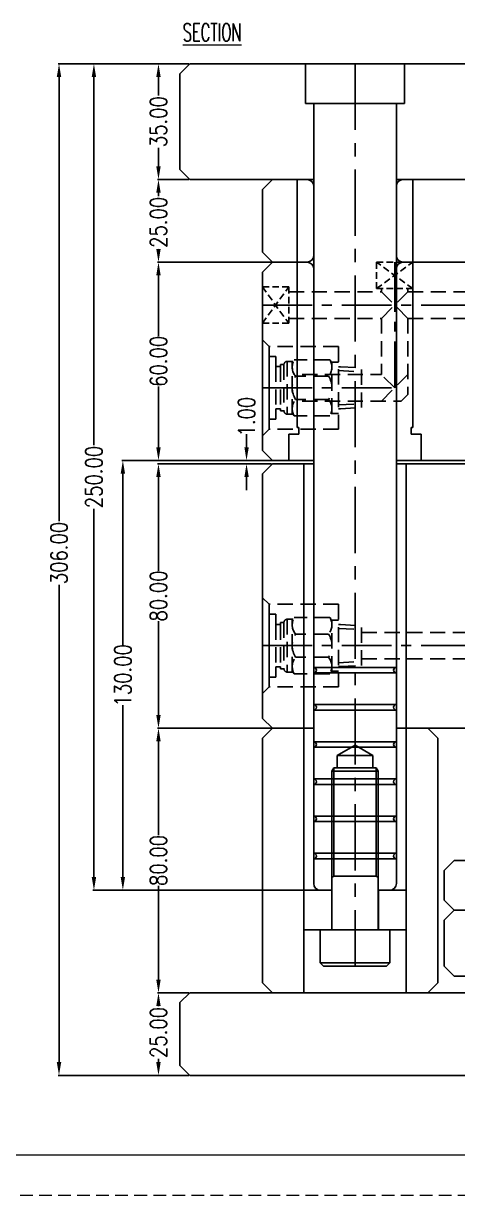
# Model space of a CAD drawing. Header units: millimetres. Extents: x 30214 to 31354, y -22640 to -21834.
# Drawn here: x 30574.5 to 30705.8, y -22640.3 to -22285.8 of the extents above; entities that cross this region are included whole.
import ezdxf

# ---------------------------------------------------------------- set-up
doc = ezdxf.new("R2010")
doc.units = ezdxf.units.MM
doc.header["$LTSCALE"] = 8
for name, pattern in [('CENTER', [2, 1.25, -0.25, 0.25, -0.25]), ('DASHED', [0.75, 0.5, -0.25]), ('HIDDEN', [0.375, 0.25, -0.125])]:
    doc.linetypes.add(name, pattern=pattern)
doc.layers.get('DEFPOINTS').update_dxf_attribs({"color": 6})
doc.layers.add('CL', color=1, linetype='Continuous')
doc.layers.add('WT', color=4, linetype='Continuous')
doc.layers.add('dim', color=3, linetype='Continuous', lineweight=15)
doc.layers.add('MBOM-ASSIS-LAYER', color=71, linetype='Continuous', lineweight=9)
doc.styles.add('ROMANC', font='RomanC.ttf', dxfattribs={"width": 0.8, "height": 7})
doc.styles.get("Standard").update_dxf_attribs({"font": 'txt.shx', "width": 0.8, "bigfont": 'chineset.shx'})
doc.dimstyles.new('ISO-25', dxfattribs={"dimtxt": 5, "dimasz": 4, "dimexe": 0.3, "dimexo": 0.3, "dimtad": 0, "dimzin": 1, "dimdsep": 46, "dimtxsty": 'Standard', "dimcen": 0, "dimclrd": 3, "dimclre": 3, "dimclrt": 3, "dimazin": 0, "dimtfac": 1, "dimtofl": 0, "dimtmove": 0, "dimatfit": 0, "dimfxl": 0, "dimarcsym": 0})

# ---------------------------------------------------------------- blocks, each defined once
blk = doc.blocks.new('*D27430')
at = {"layer": 'DEFPOINTS', "color": 0}
for p in [(30641.96, -22417.98), (30649.77, -22417.98), (30649.77, -22418.98)]:
    blk.add_point(p, dxfattribs=at)
at = {"layer": 'dim', "color": 3, "lineweight": -2}
for p, q in [((30641.96, -22413.98), (30641.96, -22409.98)), ((30649.47, -22417.98), (30641.66, -22417.98)), ((30649.47, -22418.98), (30641.66, -22418.98)), ((30641.96, -22422.98), (30641.96, -22426.98))]:
    blk.add_line(p, q, dxfattribs=at)
at = {"layer": 'dim', "color": 3}
for points in [[(30641.3, -22413.98), (30642.63, -22413.98), (30641.96, -22417.98)], [(30642.63, -22422.98), (30641.3, -22422.98), (30641.96, -22418.98)]]:
    blk.add_solid(points, dxfattribs=at)
at = {"layer": 'dim', "color": 3, "insert": (30641.96, -22404.69), "char_height": 5, "attachment_point": 5, "rotation": 90}
blk.add_mtext('1.00', dxfattribs=at)
blk = doc.blocks.new('*D27431')
at = {"layer": 'DEFPOINTS', "color": 0}
for p in [(30624.77, -22297.98), (30615.33, -22332.98), (30624.77, -22332.98)]:
    blk.add_point(p, dxfattribs=at)
at = {"layer": 'dim', "color": 3, "lineweight": -2}
for p, q in [((30624.47, -22297.98), (30615.03, -22297.98)), ((30615.33, -22301.98), (30615.33, -22307.52)), ((30615.33, -22328.98), (30615.33, -22323.44)), ((30624.47, -22332.98), (30615.03, -22332.98))]:
    blk.add_line(p, q, dxfattribs=at)
at = {"layer": 'dim', "color": 3}
for points in [[(30615.99, -22301.98), (30614.66, -22301.98), (30615.33, -22297.98)], [(30614.66, -22328.98), (30615.99, -22328.98), (30615.33, -22332.98)]]:
    blk.add_solid(points, dxfattribs=at)
at = {"layer": 'dim', "color": 3, "insert": (30615.33, -22315.48), "char_height": 5, "attachment_point": 5, "rotation": 90}
blk.add_mtext('35.00', dxfattribs=at)
blk = doc.blocks.new('*D27432')
at = {"layer": 'DEFPOINTS', "color": 0}
for p in [(30624.77, -22332.98), (30615.33, -22357.98), (30649.77, -22357.98)]:
    blk.add_point(p, dxfattribs=at)
at = {"layer": 'dim', "color": 3, "lineweight": -2}
for p, q in [((30624.47, -22332.98), (30615.03, -22332.98)), ((30615.33, -22336.98), (30615.33, -22337.98)), ((30615.33, -22353.98), (30615.33, -22353.9)), ((30649.47, -22357.98), (30615.03, -22357.98))]:
    blk.add_line(p, q, dxfattribs=at)
at = {"layer": 'dim', "color": 3}
for points in [[(30615.99, -22336.98), (30614.66, -22336.98), (30615.33, -22332.98)], [(30614.66, -22353.98), (30615.99, -22353.98), (30615.33, -22357.98)]]:
    blk.add_solid(points, dxfattribs=at)
at = {"layer": 'dim', "color": 3, "insert": (30615.33, -22345.94), "char_height": 5, "attachment_point": 5, "rotation": 90}
blk.add_mtext('25.00', dxfattribs=at)
blk = doc.blocks.new('*D27433')
at = {"layer": 'DEFPOINTS', "color": 0}
for p in [(30649.77, -22357.98), (30615.33, -22417.98), (30649.77, -22417.98)]:
    blk.add_point(p, dxfattribs=at)
at = {"layer": 'dim', "color": 3, "lineweight": -2}
for p, q in [((30649.47, -22357.98), (30615.03, -22357.98)), ((30615.33, -22361.98), (30615.33, -22380.35)), ((30615.33, -22413.98), (30615.33, -22395.6)), ((30649.47, -22417.98), (30615.03, -22417.98))]:
    blk.add_line(p, q, dxfattribs=at)
at = {"layer": 'dim', "color": 3}
for points in [[(30615.99, -22361.98), (30614.66, -22361.98), (30615.33, -22357.98)], [(30614.66, -22413.98), (30615.99, -22413.98), (30615.33, -22417.98)]]:
    blk.add_solid(points, dxfattribs=at)
at = {"layer": 'dim', "color": 3, "insert": (30615.33, -22387.98), "char_height": 5, "attachment_point": 5, "rotation": 90}
blk.add_mtext('60.00', dxfattribs=at)
blk = doc.blocks.new('*D27434')
at = {"layer": 'DEFPOINTS', "color": 0}
for p in [(30649.77, -22418.98), (30615.33, -22498.98), (30649.77, -22498.98)]:
    blk.add_point(p, dxfattribs=at)
at = {"layer": 'dim', "color": 3, "lineweight": -2}
for p, q in [((30649.47, -22418.98), (30615.03, -22418.98)), ((30615.33, -22422.98), (30615.33, -22451.35)), ((30615.33, -22494.98), (30615.33, -22466.6)), ((30649.47, -22498.98), (30615.03, -22498.98))]:
    blk.add_line(p, q, dxfattribs=at)
at = {"layer": 'dim', "color": 3}
for points in [[(30615.99, -22422.98), (30614.66, -22422.98), (30615.33, -22418.98)], [(30614.66, -22494.98), (30615.99, -22494.98), (30615.33, -22498.98)]]:
    blk.add_solid(points, dxfattribs=at)
at = {"layer": 'dim', "color": 3, "insert": (30615.33, -22458.98), "char_height": 5, "attachment_point": 5, "rotation": 90}
blk.add_mtext('80.00', dxfattribs=at)
blk = doc.blocks.new('*D27435')
at = {"layer": 'DEFPOINTS', "color": 0}
for p in [(30615.33, -22498.98), (30649.77, -22498.98), (30624.77, -22578.98)]:
    blk.add_point(p, dxfattribs=at)
at = {"layer": 'dim', "color": 3, "lineweight": -2}
for p, q in [((30649.47, -22498.98), (30615.03, -22498.98)), ((30615.33, -22502.98), (30615.33, -22531.35)), ((30615.33, -22574.98), (30615.33, -22546.6)), ((30624.47, -22578.98), (30615.03, -22578.98))]:
    blk.add_line(p, q, dxfattribs=at)
at = {"layer": 'dim', "color": 3}
for points in [[(30615.99, -22502.98), (30614.66, -22502.98), (30615.33, -22498.98)], [(30614.66, -22574.98), (30615.99, -22574.98), (30615.33, -22578.98)]]:
    blk.add_solid(points, dxfattribs=at)
at = {"layer": 'dim', "color": 3, "insert": (30615.33, -22538.98), "char_height": 5, "attachment_point": 5, "rotation": 90}
blk.add_mtext('80.00', dxfattribs=at)
blk = doc.blocks.new('*D27436')
at = {"layer": 'DEFPOINTS', "color": 0}
for p in [(30615.33, -22578.98), (30624.77, -22578.98), (30624.77, -22603.98)]:
    blk.add_point(p, dxfattribs=at)
at = {"layer": 'dim', "color": 3, "lineweight": -2}
for p, q in [((30624.47, -22578.98), (30615.03, -22578.98)), ((30615.33, -22582.98), (30615.33, -22583.06)), ((30615.33, -22599.98), (30615.33, -22598.98)), ((30624.47, -22603.98), (30615.03, -22603.98))]:
    blk.add_line(p, q, dxfattribs=at)
at = {"layer": 'dim', "color": 3}
for points in [[(30615.99, -22582.98), (30614.66, -22582.98), (30615.33, -22578.98)], [(30614.66, -22599.98), (30615.99, -22599.98), (30615.33, -22603.98)]]:
    blk.add_solid(points, dxfattribs=at)
at = {"layer": 'dim', "color": 3, "insert": (30615.33, -22591.02), "char_height": 5, "attachment_point": 5, "rotation": 90}
blk.add_mtext('25.00', dxfattribs=at)
blk = doc.blocks.new('*D27437')
at = {"layer": 'DEFPOINTS', "color": 0}
for p in [(30585.25, -22297.98), (30624.77, -22297.98), (30624.77, -22603.98)]:
    blk.add_point(p, dxfattribs=at)
at = {"layer": 'dim', "color": 3, "lineweight": -2}
for p, q in [((30624.47, -22297.98), (30584.95, -22297.98)), ((30585.25, -22301.98), (30585.25, -22436.35)), ((30585.25, -22599.98), (30585.25, -22455.6)), ((30624.47, -22603.98), (30584.95, -22603.98))]:
    blk.add_line(p, q, dxfattribs=at)
at = {"layer": 'dim', "color": 3}
for points in [[(30585.92, -22301.98), (30584.58, -22301.98), (30585.25, -22297.98)], [(30584.58, -22599.98), (30585.92, -22599.98), (30585.25, -22603.98)]]:
    blk.add_solid(points, dxfattribs=at)
at = {"layer": 'dim', "color": 3, "insert": (30585.25, -22445.98), "char_height": 5, "attachment_point": 5, "rotation": 90}
blk.add_mtext('306.00', dxfattribs=at)
blk = doc.blocks.new('*D27456')
at = {"layer": 'DEFPOINTS', "color": 0}
for p in [(30604.56, -22417.98), (30662.27, -22417.98), (30659.27, -22547.98)]:
    blk.add_point(p, dxfattribs=at)
at = {"layer": 'dim', "color": 3, "lineweight": -2}
for p, q in [((30661.97, -22417.98), (30604.26, -22417.98)), ((30604.56, -22421.98), (30604.56, -22474.02)), ((30604.56, -22543.98), (30604.56, -22491.94)), ((30658.97, -22547.98), (30604.26, -22547.98))]:
    blk.add_line(p, q, dxfattribs=at)
at = {"layer": 'dim', "color": 3}
for points in [[(30605.22, -22421.98), (30603.89, -22421.98), (30604.56, -22417.98)], [(30603.89, -22543.98), (30605.22, -22543.98), (30604.56, -22547.98)]]:
    blk.add_solid(points, dxfattribs=at)
at = {"layer": 'dim', "color": 3, "insert": (30604.56, -22482.98), "char_height": 5, "attachment_point": 5, "rotation": 90}
blk.add_mtext('130.00', dxfattribs=at)
blk = doc.blocks.new('*D27457')
at = {"layer": 'DEFPOINTS', "color": 0}
for p in [(30624.77, -22297.98), (30595.81, -22547.98), (30659.27, -22547.98)]:
    blk.add_point(p, dxfattribs=at)
at = {"layer": 'dim', "color": 3, "lineweight": -2}
for p, q in [((30624.47, -22297.98), (30595.51, -22297.98)), ((30595.81, -22301.98), (30595.81, -22413.35)), ((30595.81, -22543.98), (30595.81, -22432.6)), ((30658.97, -22547.98), (30595.51, -22547.98))]:
    blk.add_line(p, q, dxfattribs=at)
at = {"layer": 'dim', "color": 3}
for points in [[(30596.48, -22301.98), (30595.14, -22301.98), (30595.81, -22297.98)], [(30595.14, -22543.98), (30596.48, -22543.98), (30595.81, -22547.98)]]:
    blk.add_solid(points, dxfattribs=at)
at = {"layer": 'dim', "color": 3, "insert": (30595.81, -22422.98), "char_height": 5, "attachment_point": 5, "rotation": 90}
blk.add_mtext('250.00', dxfattribs=at)
blk = doc.blocks.new('20100617.142056')
at = {"layer": 'MBOM-ASSIS-LAYER'}
blk.add_line((-12.7, 12.7), (-1176.3, 12.7), dxfattribs=at)
at = {"layer": 'MBOM-ASSIS-LAYER', "linetype": 'DASHED'}
blk.add_line((0, 0), (-1189, 0), dxfattribs=at)
blk = doc.blocks.new('20160903.151524')
at = {"layer": 'WT', "color": 125, "linetype": 'HIDDEN', "ltscale": 2.3}
for p, q in [((-6.35, 23.56), (-6.01, 30)), ((-6.01, 30), (6.01, 30)), ((-5.19, 23), (-4.82, 30)), ((5.19, 23), (4.82, 30)), ((6.35, 23.56), (6.01, 30)), ((12.5, 23), (-12.5, 23)), ((-12.5, 23), (-12.5, 2)), ((-7.75, 23), (-7.75, 20.77)), ((-6.35, 23.56), (-6.35, 23)), ((6.35, 23.56), (6.35, 23)), ((7.75, 23), (7.75, 20.77)), ((12.5, 23), (12.5, 2)), ((-8.5, 20.43), (-8.5, 9.57)), ((-7.75, 21), (7.75, 21)), ((-3.5, 20.01), (-3.5, 9.99)), ((3.5, 20.01), (3.5, 9.99)), ((8.5, 20.43), (8.5, 9.57)), ((-8, 9.33), (-8, 7.51)), ((-8, 9), (8, 9)), ((8, 7.51), (-8, 7.51)), ((8, 9.33), (8, 7.51)), ((-9.5, 4.01), (-9.5, 2)), ((-6.4, 4.01), (-9.5, 4.01)), ((7, 6.51), (-7, 6.51)), ((-7, 6.51), (-7, 5.51)), ((-6.4, 5.51), (-7, 5.51)), ((-6.4, 5.51), (-7, 5.51)), ((6.4, 5.51), (-6.4, 5.51)), ((-6.4, 5.51), (-6.4, 4.01)), ((6.4, 4.01), (-6.4, 4.01)), ((6.4, 5.51), (6.4, 4.01)), ((6.4, 5.51), (7, 5.51)), ((6.4, 5.51), (7, 5.51)), ((6.4, 4.01), (9.5, 4.01)), ((7, 6.51), (7, 5.51)), ((9.5, 4.01), (9.5, 2)), ((-12.5, 2), (-14.5, 0)), ((-14.5, 0), (14.5, 0)), ((-12.5, 2), (12.5, 2)), ((9.5, 2), (-9.5, 2)), ((12.5, 2), (14.5, 0))]:
    blk.add_line(p, q, dxfattribs=at)
at = {"layer": 'WT', "color": 125, "linetype": 'CENTER', "ltscale": 1.5}
blk.add_line((0, 0), (0, 30), dxfattribs=at)
at = {"layer": 'WT', "color": 125, "linetype": 'HIDDEN', "ltscale": 2.3}
for centre, radius, start, end in [((-6.32, 16.53), 4.47, 50.9817, 119.248), ((0, 14.34), 6.66, 58.3016, 121.6984), ((6.32, 16.53), 4.47, 60.752, 129.0183), ((-6.32, 13.47), 4.47, 240.752, 309.0183), ((-7, 7.51), 1, 180, 270), ((0, 15.66), 6.66, 238.3016, 301.6984), ((6.32, 13.47), 4.47, 230.9817, 299.248), ((7, 7.51), 1, 270, 0)]:
    blk.add_arc(centre, radius, start, end, dxfattribs=at)
blk = doc.blocks.new('20150513.114825')
at = {"layer": 'WT', "color": 125, "linetype": 'HIDDEN'}
for p, q in [((-5.5, 8), (5.5, 8)), ((5.5, 8), (-5.5, 0)), ((-5.5, 8), (5.5, 0)), ((-5.5, 0), (-5.5, 8)), ((5.5, 0), (5.5, 8)), ((-5.5, 0), (5.5, 0))]:
    blk.add_line(p, q, dxfattribs=at)

msp = doc.modelspace()

# ---------------------------------------------------------------- linework, layer by layer
for p, q in [((30624.766, -22297.98), (30621.766, -22300.98)), ((30624.766, -22297.98), (30938.766, -22297.98)), ((30659.766, -22297.98), (30659.766, -22309.98)), ((30689.766, -22297.98), (30689.766, -22309.98)), ((30621.766, -22300.98), (30621.766, -22329.98)), ((30659.766, -22309.98), (30689.766, -22309.98)), ((30662.266, -22309.98), (30662.266, -22545.98)), ((30687.266, -22309.98), (30687.266, -22545.98)), ((30621.766, -22329.98), (30624.766, -22332.98)), ((30624.766, -22332.98), (30662.266, -22332.98)), ((30649.766, -22332.98), (30646.766, -22335.98)), ((30657.266, -22332.98), (30657.266, -22407.98)), ((30687.266, -22332.98), (30938.766, -22332.98)), ((30692.266, -22332.98), (30692.266, -22407.98)), ((30646.766, -22335.98), (30646.766, -22354.98)), ((30649.766, -22357.98), (30646.766, -22354.98)), ((30649.766, -22357.98), (30646.766, -22360.98)), ((30649.766, -22357.98), (30660.266, -22357.98)), ((30689.266, -22357.98), (30913.766, -22357.98)), ((30646.766, -22360.98), (30646.766, -22414.98)), ((30657.766, -22407.98), (30657.266, -22407.98)), ((30657.766, -22407.98), (30657.766, -22409.98)), ((30691.766, -22407.98), (30691.766, -22409.98)), ((30691.766, -22407.98), (30692.266, -22407.98)), ((30657.766, -22409.98), (30654.766, -22409.98)), ((30654.766, -22409.98), (30654.766, -22417.98)), ((30691.766, -22409.98), (30694.766, -22409.98)), ((30694.766, -22409.98), (30694.766, -22417.98)), ((30646.766, -22414.98), (30649.766, -22417.98)), ((30649.766, -22418.98), (30646.766, -22421.98)), ((30649.766, -22417.98), (30662.266, -22417.98)), ((30649.766, -22418.98), (30662.266, -22418.98)), ((30659.266, -22418.98), (30659.266, -22578.98)), ((30687.266, -22417.98), (30716.766, -22417.98)), ((30687.266, -22418.98), (30716.766, -22418.98)), ((30690.266, -22418.98), (30690.266, -22578.98)), ((30646.766, -22421.98), (30646.766, -22495.98)), ((30649.766, -22498.98), (30646.766, -22495.98)), ((30646.766, -22501.98), (30649.766, -22498.98)), ((30649.766, -22498.98), (30662.266, -22498.98)), ((30687.266, -22498.98), (30691.766, -22498.98)), ((30838.766, -22498.98), (30691.766, -22498.98)), ((30699.829, -22501.98), (30696.829, -22498.98)), ((30646.766, -22501.98), (30646.766, -22575.98)), ((30669.366, -22507.221), (30674.766, -22504.104)), ((30680.166, -22507.221), (30674.766, -22504.104)), ((30699.766, -22501.98), (30699.766, -22575.98)), ((30669.366, -22507.221), (30680.166, -22507.221)), ((30669.366, -22507.221), (30669.366, -22510.948)), ((30680.166, -22507.221), (30680.166, -22510.948)), ((30667.766, -22511.987), (30668.366, -22510.948)), ((30668.366, -22510.948), (30681.166, -22510.948)), ((30668.366, -22510.948), (30668.366, -22543.737)), ((30681.766, -22511.987), (30681.166, -22510.948)), ((30681.166, -22510.948), (30681.166, -22543.737)), ((30667.766, -22511.987), (30667.766, -22559.98)), ((30667.766, -22511.987), (30681.766, -22511.987)), ((30681.766, -22511.987), (30681.766, -22559.98)), ((30701.766, -22541.98), (30704.766, -22538.98)), ((30709.766, -22538.98), (30704.766, -22538.98)), ((30701.766, -22541.98), (30701.766, -22550.98)), ((30668.366, -22543.737), (30667.766, -22544.083)), ((30668.366, -22543.737), (30681.166, -22543.737)), ((30681.166, -22543.737), (30681.766, -22544.083)), ((30659.266, -22547.98), (30659.266, -22559.98)), ((30667.766, -22547.98), (30659.266, -22547.98)), ((30667.716, -22547.98), (30667.716, -22559.98)), ((30681.766, -22547.98), (30690.266, -22547.98)), ((30681.816, -22547.98), (30681.816, -22559.98)), ((30681.816, -22547.98), (30681.816, -22559.98)), ((30681.816, -22547.98), (30681.816, -22559.98)), ((30701.766, -22550.98), (30704.766, -22553.98)), ((30701.766, -22556.98), (30704.766, -22553.98)), ((30704.766, -22553.98), (30776.766, -22553.98)), ((30701.766, -22556.98), (30701.766, -22570.98)), ((30674.766, -22559.98), (30659.266, -22559.98)), ((30664.266, -22559.98), (30664.266, -22569.98)), ((30674.766, -22559.98), (30690.266, -22559.98)), ((30685.266, -22559.98), (30685.266, -22569.98)), ((30665.266, -22570.98), (30664.266, -22569.98)), ((30664.266, -22569.98), (30685.266, -22569.98)), ((30665.266, -22570.98), (30684.266, -22570.98)), ((30684.266, -22570.98), (30685.266, -22569.98)), ((30701.766, -22570.98), (30704.766, -22573.98)), ((30858.766, -22573.98), (30704.766, -22573.98)), ((30621.766, -22581.98), (30624.766, -22578.98)), ((30624.766, -22578.98), (30885.766, -22578.98)), ((30649.766, -22578.98), (30646.766, -22575.98)), ((30696.766, -22578.98), (30699.766, -22575.98)), ((30621.766, -22581.98), (30621.766, -22600.98)), ((30621.766, -22600.98), (30624.766, -22603.98)), ((30624.766, -22603.98), (30776.766, -22603.98))]:
    msp.add_line(p, q)
at = {"linetype": 'Continuous'}
for p, q in [((30662.266, -22480.556), (30687.266, -22480.556)), ((30662.266, -22482.222), (30687.266, -22482.222)), ((30662.266, -22491.806), (30687.266, -22491.806)), ((30662.266, -22493.472), (30687.266, -22493.472)), ((30662.266, -22503.056), (30687.266, -22503.056)), ((30662.266, -22504.722), (30687.266, -22504.722)), ((30662.266, -22514.306), (30687.266, -22514.306)), ((30662.266, -22515.972), (30687.266, -22515.972)), ((30662.266, -22525.556), (30687.266, -22525.556)), ((30662.266, -22527.222), (30687.266, -22527.222)), ((30662.266, -22536.806), (30687.266, -22536.806)), ((30662.266, -22538.472), (30687.266, -22538.472))]:
    msp.add_line(p, q, dxfattribs=at)
for centre, start, end in [((30660.266, -22334.98), 0, 90), ((30689.266, -22334.98), 90, 180), ((30660.266, -22355.98), 270, 0), ((30660.266, -22359.98), 0, 90), ((30689.266, -22355.98), 180, 270), ((30689.266, -22359.98), 90, 180), ((30664.266, -22545.98), 180, 270), ((30685.266, -22545.98), 270, 0)]:
    msp.add_arc(centre, 2, start, end)
for centre, start, end in [((30662.266, -22481.389), 270, 90), ((30687.266, -22481.389), 90, 270), ((30662.266, -22492.639), 270, 90), ((30687.266, -22492.639), 90, 270), ((30662.266, -22503.889), 270, 90), ((30687.266, -22503.889), 90, 270), ((30662.266, -22515.139), 270, 90), ((30687.266, -22515.139), 90, 270), ((30662.266, -22526.389), 270, 90), ((30687.266, -22526.389), 90, 270), ((30662.266, -22537.639), 270, 90), ((30687.266, -22537.639), 90, 270)]:
    msp.add_arc(centre, 0.833, start, end, dxfattribs=at)
at = {"layer": 'CL', "color": 0, "linetype": 'CENTER', "ltscale": 2}
msp.add_line((30674.766, -22297.98), (30674.766, -22570.98), dxfattribs=at)
at = {"layer": 'WT', "color": 125, "linetype": 'CENTER', "ltscale": 1.5}
for p, q in [((30686.766, -22357.98), (30686.766, -22395.98)), ((30646.766, -22370.98), (30741.766, -22370.98)), ((30646.766, -22370.98), (30741.766, -22370.98)), ((30646.766, -22395.98), (30686.766, -22395.98)), ((30646.766, -22473.98), (30728.766, -22473.98))]:
    msp.add_line(p, q, dxfattribs=at)
at = {"layer": 'WT', "color": 125, "linetype": 'HIDDEN', "ltscale": 2.3}
for p, q in [((30682.766, -22365.98), (30682.766, -22366.98)), ((30690.766, -22365.98), (30690.766, -22366.98)), ((30654.766, -22366.98), (30682.766, -22366.98)), ((30690.766, -22374.98), (30682.766, -22366.98)), ((30682.766, -22374.98), (30690.766, -22366.98)), ((30690.766, -22366.98), (30743.766, -22366.98)), ((30654.766, -22374.98), (30682.766, -22374.98)), ((30682.766, -22374.98), (30682.766, -22391.98)), ((30690.766, -22374.98), (30737.766, -22374.98)), ((30690.766, -22374.98), (30690.766, -22397.98)), ((30658.766, -22391.98), (30682.766, -22391.98)), ((30686.766, -22395.98), (30682.766, -22391.98)), ((30682.766, -22399.98), (30690.766, -22391.98)), ((30688.766, -22399.98), (30690.766, -22397.98)), ((30658.766, -22399.98), (30688.766, -22399.98)), ((30676.766, -22469.98), (30724.766, -22469.98)), ((30676.766, -22477.98), (30730.766, -22477.98))]:
    msp.add_line(p, q, dxfattribs=at)

# ---------------------------------------------------------------- block references
at = {"layer": 'MBOM-ASSIS-LAYER', "xscale": 0.9590438128709551, "yscale": 0.9590438128709551, "zscale": 0.9590438128709551}
msp.add_blockref('20100617.142056', (31354.161, -22640.336), dxfattribs=at)
at = {"layer": 'WT', "color": 125, "linetype": 'HIDDEN', "ltscale": 2.3, "xscale": -1}
for p, rotation in [((30686.766, -22357.98), 180), ((30654.766, -22370.98), 90)]:
    msp.add_blockref('20150513.114825', p, dxfattribs=dict(at, rotation=rotation))
at = {"layer": 'WT', "xscale": -1, "rotation": -90.00000000000001}
for p in [(30646.766, -22395.98), (30646.766, -22473.98)]:
    msp.add_blockref('20160903.151524', p, dxfattribs=at)

# ---------------------------------------------------------------- texts
at = {"layer": 'dim', "style": 'ROMANC', "width": 0.6}
msp.add_text('%%uSECTION', height=5.4, dxfattribs=at).set_placement((30622.688, -22291.165))

# ---------------------------------------------------------------- dimensions: what is measured, and where the dimension line sits
at = {"layer": 'dim'}
for base, p1, p2, picture, middle in [((30585.251, -22297.98), (30624.766, -22603.98), (30624.766, -22297.98), '*D27437', (30585.251, -22445.98)), ((30615.325, -22357.98), (30624.766, -22332.98), (30649.766, -22357.98), '*D27432', (30615.325, -22345.938)), ((30615.325, -22578.98), (30624.766, -22603.98), (30624.766, -22578.98), '*D27436', (30615.325, -22591.021))]:
    dim = msp.add_linear_dim(base=base, p1=p1, p2=p2, angle=90, dimstyle='ISO-25', override={"dimscale": 1}, dxfattribs=at)
    dim.commit()
    dim.dimension.update_dxf_attribs({"geometry": picture, "text_midpoint": middle, "dimtype": 160})
for base, p1, p2, picture, middle in [((30595.811, -22547.98), (30624.766, -22297.98), (30659.266, -22547.98), '*D27457', (30595.811, -22422.98)), ((30615.325, -22332.98), (30624.766, -22297.98), (30624.766, -22332.98), '*D27431', (30615.325, -22315.48)), ((30615.325, -22417.98), (30649.766, -22357.98), (30649.766, -22417.98), '*D27433', (30615.325, -22387.98)), ((30641.962, -22417.98), (30649.766, -22418.98), (30649.766, -22417.98), '*D27430', (30641.962, -22404.688)), ((30604.558, -22417.98), (30659.266, -22547.98), (30662.266, -22417.98), '*D27456', (30604.558, -22482.98)), ((30615.325, -22498.98), (30649.766, -22418.98), (30649.766, -22498.98), '*D27434', (30615.325, -22458.98)), ((30615.325, -22498.98), (30624.766, -22578.98), (30649.766, -22498.98), '*D27435', (30615.325, -22538.98))]:
    dim = msp.add_linear_dim(base=base, p1=p1, p2=p2, angle=90, dimstyle='ISO-25', override={"dimscale": 1}, dxfattribs=at)
    dim.commit()
    dim.dimension.update_dxf_attribs({"geometry": picture, "text_midpoint": middle})

doc.saveas('drawing.dxf')
